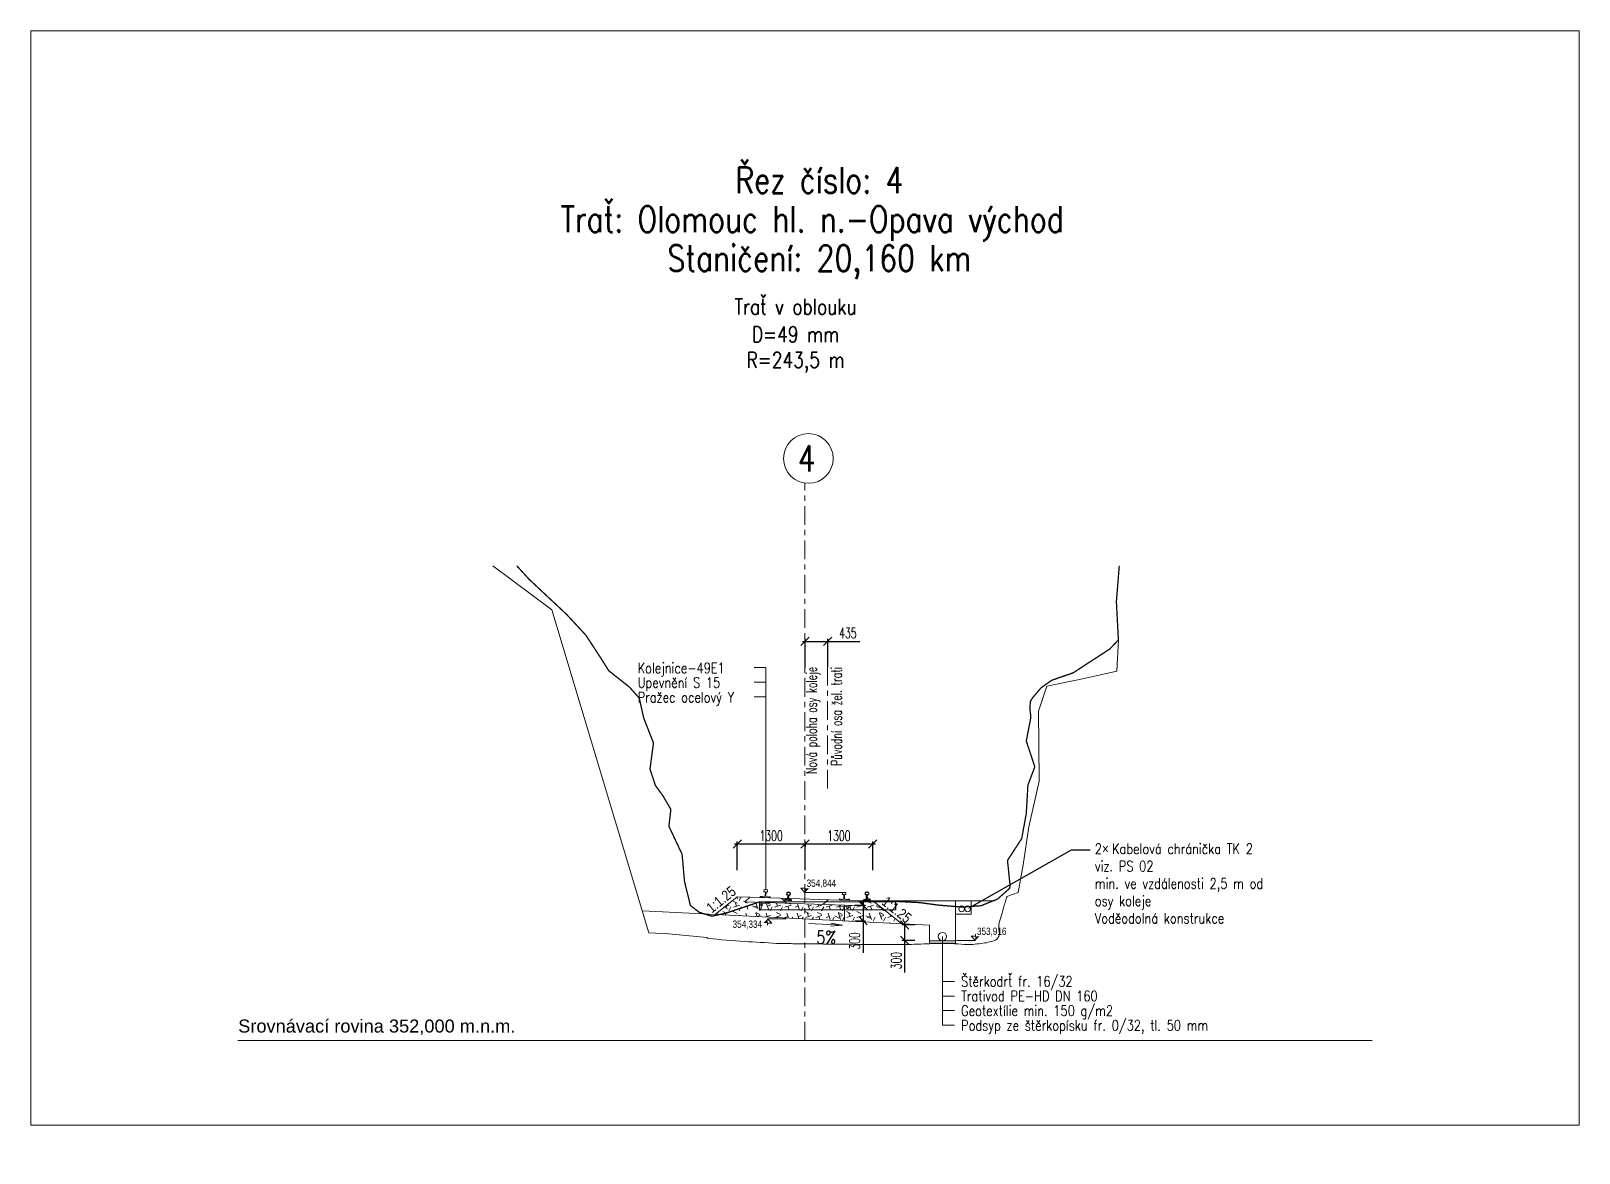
# Model space of a CAD drawing. Header units: millimetres. Extents: x -533422 to -532014, y -1115269 to -1112931.
# Drawn here: x -533299.66 to -533269.96, y -1112952.74 to -1112931.2 of the extents above; entities that cross this region are included whole.
import ezdxf
from ezdxf import colors
from ezdxf.entities.mleader import LeaderData, LeaderLine
from ezdxf.enums import TextEntityAlignment as Align
from ezdxf.math import Vec2, Vec3

# ---------------------------------------------------------------- set-up
doc = ezdxf.new("R2010")
doc.units = ezdxf.units.MM
doc.header["$PDMODE"] = 3
doc.header["$PDSIZE"] = 0.5
doc.linetypes.add('ACAD_ISO10W100', pattern=[18, 12, -3, 0, -3])
for name, color, linetype in [('002 Linie  svahu', 8, 'Continuous'), ('_původní pražec-řezy', 7, 'Continuous'), ('_vodítka-řezy', 4, 'Continuous')]:
    doc.layers.add(name, color=color, linetype=linetype)
for name, color, linetype, lineweight in [('_popisy-řezy', 1, 'Continuous', 18), ('_příčné řezy-řezy', 1, 'Continuous', 20), ('_svršek-řezy', 1, 'Continuous', 18), ('_šrafy-řezy', 1, 'Continuous', 15), ('původní terén', 7, 'Continuous', 15), ('stránka A4', 3, 'Continuous', 0)]:
    doc.layers.add(name, color=color, linetype=linetype, lineweight=lineweight)
doc.styles.add('ARI 1_50(01)', font='arial.ttf', dxfattribs={"height": 0.2})
doc.styles.add('promile', font='romans71n.shx', dxfattribs={"width": 0.8})
doc.styles.get("Standard").update_dxf_attribs({"font": 'arial.ttf'})
doc.styles.add('Standard 1_100', font='romans.shx', dxfattribs={"width": 0.65, "height": 0.2})
doc.styles.add('‰', font='romans71n.shx', dxfattribs={"width": 0.8})
doc.dimstyles.new('1_100', dxfattribs={"dimtxt": 0.2, "dimasz": 0.16, "dimexe": 0.05, "dimexo": 0.2, "dimgap": 0.06, "dimtad": 1, "dimdec": 0, "dimlfac": 1000, "dimrnd": 5, "dimzin": 0, "dimtxsty": 'Standard 1_100', "dimblk": 'OBLIQUE', "dimcen": 2.5, "dimdle": 0.05, "dimclrd": 256, "dimclre": 256, "dimclrt": 1, "dimadec": 0, "dimazin": 0, "dimtfac": 1, "dimtdec": 0, "dimtmove": 0, "dimatfit": 3, "dimfxl": 0.5, "dimfxlon": 1, "dimtfillclr": 256, "dimarcsym": 0})

# ---------------------------------------------------------------- blocks, each defined once
blk = doc.blocks.new('RC_VYZNA')
for p, q in [((-2, 2), (0, 2)), ((0, 0), (-2, 2)), ((0, 2), (0, 3))]:
    blk.add_line(p, q)
blk.add_solid([(0, 0), (0, 0), (0, 2), (2, 2)])
blk = doc.blocks.new('Původní svršek')
at = {"layer": '_vodítka-řezy', "color": 12, "linetype": 'ACAD_ISO10W100', "lineweight": 0, "ltscale": 0.03, "extrusion": (0, 1, 6.12303e-17)}
blk.add_line((-675139.828, -974938.843), (-675139.828, -974936.508), dxfattribs=at)
at = {"layer": '_vodítka-řezy', "style": 'Standard 1_100', "width": 0.65}
blk.add_text('Původní osa žel. trati', height=0.2, rotation=90, dxfattribs=at).set_placement((-675139.558, -974936.508), align=Align.RIGHT)
blk = doc.blocks.new('A$C249728DF')
at = {"color": 7}
for p, q in [((0.715, 0.105), (0.717, 0.08)), ((0.74, 0.075), (0.719, 0.079)), ((0.752, 0.026), (0.749, 0.056)), ((0.766, 0.028), (0.762, 0.058)), ((0.766, 0.078), (0.785, 0.087)), ((0.782, 0.114), (0.786, 0.09)), ((-0.807, -0.149), (-0.807, -0.143)), ((-0.805, -0.14), (-0.792, -0.138)), ((-0.744, -0.149), (-0.805, -0.151)), ((-0.759, -0.127), (-0.784, -0.136)), ((-0.782, -0.015), (-0.783, -0.039)), ((-0.761, -0.048), (-0.781, -0.041)), ((-0.753, -0.097), (-0.754, -0.067)), ((-0.744, -0.149), (-0.683, -0.147)), ((-0.739, -0.097), (-0.74, -0.067)), ((-0.735, -0.047), (-0.714, -0.039)), ((-0.731, -0.126), (-0.705, -0.133)), ((-0.715, -0.013), (-0.713, -0.037)), ((-0.685, -0.136), (-0.698, -0.135)), ((-0.682, -0.145), (-0.682, -0.139)), ((0.704, -0.031), (0.703, -0.025)), ((0.705, -0.022), (0.718, -0.018)), ((0.766, -0.025), (0.706, -0.033)), ((0.749, -0.004), (0.725, -0.016)), ((0.766, -0.025), (0.827, -0.017)), ((0.777, 0), (0.804, -0.005)), ((0.824, -0.006), (0.811, -0.006)), ((0.828, -0.015), (0.827, -0.009))]:
    blk.add_line(p, q, dxfattribs=at)
blk.add_lwpolyline([(-1.269, -0.381), (-1.283, -0.219), (1.309, -0.006), (1.322, -0.168), (-1.269, -0.381)], dxfattribs=at)
for centre, radius, start, end in [((-0.74, -0.3), 0.3, 90.0237, 91.8383), ((-0.74, -0.08), 0.08, 80.204, 90.0475), ((0.728, 0.106), 0.013, 109.1975, 184.2723), ((0.719, 0.081), 0.002, 184.2723, 259.1282), ((0.75, 0.043), 0.08, 99.3539, 109.1975), ((0.786, -0.174), 0.3, 97.5631, 99.3778), ((0.739, 0.068), 0.007, 17.9715, 79.1282), ((0.669, 0.045), 0.08, 7.5631, 17.9715), ((0.786, -0.174), 0.3, 95.7485, 97.5631), ((0.746, 0.002), 0.007, 295.9902, 356.0557), ((0.634, 0.01), 0.12, 356.0557, 7.5631), ((0.764, 0.045), 0.08, 85.9288, 95.7724), ((0.769, 0.072), 0.007, 115.9981, 177.1547), ((0.842, 0.068), 0.08, 177.1547, 187.5631), ((0.885, 0.044), 0.12, 187.5631, 199.0706), ((0.769, 0.111), 0.013, 10.854, 85.9288), ((0.779, 0.007), 0.007, 199.0706, 259.136), ((0.784, 0.089), 0.002, 295.9981, 10.854), ((-0.804, -0.143), 0.003, 99.583, 181.8383), ((-0.805, -0.149), 0.0015, 181.8383, 271.8383), ((-0.798, -0.098), 0.04, 279.583, 290.2654), ((-0.781, -0.039), 0.002, 178.5474, 253.4034), ((-0.769, -0.015), 0.013, 103.4727, 178.5474), ((-0.754, -0.08), 0.08, 93.6291, 103.4727), ((-0.763, -0.054), 0.007, 12.2467, 73.4034), ((-0.74, -0.3), 0.3, 91.8383, 93.653), ((-0.762, -0.12), 0.007, 290.2654, 350.3308), ((-0.834, -0.07), 0.08, 1.8383, 12.2467), ((-0.873, -0.101), 0.12, 350.3308, 1.8383), ((-0.66, -0.064), 0.08, 171.4299, 181.8383), ((-0.732, -0.053), 0.007, 110.2733, 171.4299), ((-0.619, -0.093), 0.12, 181.8383, 193.3458), ((-0.729, -0.119), 0.007, 193.3458, 253.4112), ((-0.728, -0.014), 0.013, 5.1292, 80.204), ((-0.715, -0.037), 0.002, 290.2733, 5.1292), ((-0.694, -0.095), 0.04, 253.4112, 264.0936), ((-0.685, -0.139), 0.003, 1.8383, 84.0936), ((-0.683, -0.145), 0.0015, 271.8383, 1.8383), ((0.706, -0.025), 0.003, 105.3078, 187.5631), ((0.706, -0.031), 0.0015, 187.5631, 277.5631), ((0.708, 0.02), 0.04, 285.3078, 295.9902), ((0.811, 0.034), 0.04, 259.136, 269.8184), ((0.824, -0.009), 0.003, 7.5631, 89.8184), ((0.827, -0.015), 0.0015, 277.5631, 7.5631)]:
    blk.add_arc(centre, radius, start, end, dxfattribs=at)
blk = doc.blocks.new('_Oblique')
at = {"color": 0, "linetype": 'ByBlock', "lineweight": -2}
blk.add_line((0.5, 0.5), (-0.5, -0.5), dxfattribs=at)
blk = doc.blocks.new('*D99')
at = {"layer": '_příčné řezy-řezy', "linetype": 'Continuous', "lineweight": -2}
for p, q in [((-533284.759, -1112946.806), (-533286.159, -1112946.806)), ((-533286.109, -1112947.306), (-533286.109, -1112946.756)), ((-533284.809, -1112946.806), (-533284.809, -1112946.856))]:
    blk.add_line(p, q, dxfattribs=at)
at = {"layer": 'Defpoints', "color": 0}
for p in [(-533286.109, -1112946.806), (-533284.809, -1112946.771), (-533286.109, -1112947.925)]:
    blk.add_point(p, dxfattribs=at)
at = {"layer": '_příčné řezy-řezy', "lineweight": -2, "xscale": 0.16, "yscale": 0.16, "zscale": 0.16, "rotation": 180}
blk.add_blockref('_Oblique', (-533286.109, -1112946.806), dxfattribs=at)
at = {"layer": '_příčné řezy-řezy', "lineweight": -2, "xscale": 0.16, "yscale": 0.16, "zscale": 0.16}
blk.add_blockref('_Oblique', (-533284.809, -1112946.806), dxfattribs=at)
at = {"layer": '_příčné řezy-řezy', "color": 1, "lineweight": 9, "insert": (-533285.459, -1112946.646), "char_height": 0.2, "attachment_point": 5, "style": 'Standard 1_100'}
blk.add_mtext('1300', dxfattribs=at)
blk = doc.blocks.new('*D100')
at = {"layer": '_příčné řezy-řezy', "linetype": 'Continuous', "lineweight": -2}
for p, q in [((-533283.459, -1112946.806), (-533284.859, -1112946.806)), ((-533284.809, -1112947.306), (-533284.809, -1112946.756)), ((-533283.509, -1112947.306), (-533283.509, -1112946.756))]:
    blk.add_line(p, q, dxfattribs=at)
at = {"layer": 'Defpoints', "color": 0}
for p in [(-533284.809, -1112946.806), (-533284.809, -1112947.925), (-533283.509, -1112947.925)]:
    blk.add_point(p, dxfattribs=at)
at = {"layer": '_příčné řezy-řezy', "lineweight": -2, "xscale": 0.16, "yscale": 0.16, "zscale": 0.16, "rotation": 180}
blk.add_blockref('_Oblique', (-533284.809, -1112946.806), dxfattribs=at)
at = {"layer": '_příčné řezy-řezy', "lineweight": -2, "xscale": 0.16, "yscale": 0.16, "zscale": 0.16}
blk.add_blockref('_Oblique', (-533283.509, -1112946.806), dxfattribs=at)
at = {"layer": '_příčné řezy-řezy', "color": 1, "lineweight": 9, "insert": (-533284.159, -1112946.646), "char_height": 0.2, "attachment_point": 5, "style": 'Standard 1_100'}
blk.add_mtext('1300', dxfattribs=at)
blk = doc.blocks.new('*D116')
at = {"layer": '_příčné řezy-řezy', "linetype": 'Continuous', "lineweight": -2}
for p, q in [((-533284.859, -1112942.915), (-533284.374, -1112942.915)), ((-533284.809, -1112943.415), (-533284.809, -1112942.865)), ((-533284.374, -1112943.415), (-533284.374, -1112942.865)), ((-533284.374, -1112942.915), (-533283.76, -1112942.915))]:
    blk.add_line(p, q, dxfattribs=at)
at = {"layer": 'Defpoints', "color": 0}
for p in [(-533284.374, -1112942.915), (-533284.809, -1112943.702), (-533284.374, -1112943.706)]:
    blk.add_point(p, dxfattribs=at)
at = {"layer": '_příčné řezy-řezy', "lineweight": -2, "xscale": 0.16, "yscale": 0.16, "zscale": 0.16, "rotation": 180}
blk.add_blockref('_Oblique', (-533284.809, -1112942.915), dxfattribs=at)
at = {"layer": '_příčné řezy-řezy', "lineweight": -2, "xscale": 0.16, "yscale": 0.16, "zscale": 0.16}
blk.add_blockref('_Oblique', (-533284.374, -1112942.915), dxfattribs=at)
at = {"layer": '_příčné řezy-řezy', "color": 1, "lineweight": 9, "insert": (-533283.987, -1112942.755), "char_height": 0.2, "attachment_point": 5, "style": 'Standard 1_100'}
blk.add_mtext('435', dxfattribs=at)
blk = doc.blocks.new('*D138')
at = {"layer": '_příčné řezy-řezy', "linetype": 'Continuous', "lineweight": -2}
for p, q in [((-533283.853, -1112947.979), (-533283.646, -1112947.979)), ((-533283.696, -1112947.929), (-533283.696, -1112948.279)), ((-533283.853, -1112948.279), (-533283.646, -1112948.279)), ((-533283.696, -1112948.279), (-533283.696, -1112948.893))]:
    blk.add_line(p, q, dxfattribs=at)
at = {"layer": 'Defpoints', "color": 0}
for p in [(-533284.053, -1112947.979), (-533284.053, -1112948.279), (-533283.696, -1112948.279)]:
    blk.add_point(p, dxfattribs=at)
at = {"layer": '_příčné řezy-řezy', "lineweight": -2, "xscale": 0.16, "yscale": 0.16, "zscale": 0.16}
for p, rotation in [((-533283.696, -1112947.979), 90), ((-533283.696, -1112948.279), 270)]:
    blk.add_blockref('_Oblique', p, dxfattribs=dict(at, rotation=rotation))
at = {"layer": '_příčné řezy-řezy', "color": 1, "lineweight": 9, "insert": (-533283.856, -1112948.666), "char_height": 0.2, "attachment_point": 5, "rotation": 90, "style": 'Standard 1_100'}
blk.add_mtext('300', dxfattribs=at)
blk = doc.blocks.new('*D139')
at = {"layer": '_příčné řezy-řezy', "linetype": 'Continuous', "lineweight": -2}
for p, q in [((-533282.704, -1112948.356), (-533282.949, -1112948.356)), ((-533282.899, -1112948.306), (-533282.899, -1112948.656)), ((-533282.704, -1112948.656), (-533282.949, -1112948.656)), ((-533282.899, -1112948.656), (-533282.899, -1112949.27))]:
    blk.add_line(p, q, dxfattribs=at)
at = {"layer": 'Defpoints', "color": 0}
for p in [(-533282.504, -1112948.356), (-533282.899, -1112948.656), (-533282.504, -1112948.656)]:
    blk.add_point(p, dxfattribs=at)
at = {"layer": '_příčné řezy-řezy', "lineweight": -2, "xscale": 0.16, "yscale": 0.16, "zscale": 0.16}
for p, rotation in [((-533282.899, -1112948.356), 90), ((-533282.899, -1112948.656), 270)]:
    blk.add_blockref('_Oblique', p, dxfattribs=dict(at, rotation=rotation))
at = {"layer": '_příčné řezy-řezy', "color": 1, "lineweight": 9, "insert": (-533283.059, -1112949.043), "char_height": 0.2, "attachment_point": 5, "rotation": 90, "style": 'Standard 1_100'}
blk.add_mtext('300', dxfattribs=at)

msp = doc.modelspace()

# ---------------------------------------------------------------- hatches: boundary and pattern name
at = {"layer": '_šrafy-řezy', "linetype": 'Continuous'}
h = msp.add_hatch(dxfattribs=at)
h.set_pattern_fill('UNIHER', color=1, scale=0.05, style=0)
h.set_pattern_definition([(18.435, (141812.83852, -138008.09968), (0.197642177225, 0.197642530296), [0.0625, -0.5, 0.125, -0.5625]), (18.435, (141812.97687, -138008.11944), (0.197642177225, 0.197642530296), [0.125, -0.5, 0.0625, -0.5625]), (108.435, (141812.8583, -138008.15897), (0.197642177225, 0.197642530296), [0.125, -0.5, 0.125, -0.5]), (108.435, (141812.8583, -138007.96133), (0.197642177225, 0.197642530296), [0.125, -0.5, 0.125, -0.5]), (108.435, (141813.03617, -138008.09968), (0.197642177225, 0.197642530296), [0.0625, -0.5625]), (108.435, (141812.66065, -138007.96133), (0.197642177225, 0.197642530296), [0.0625, -0.5625]), (333.435, (141812.89782, -138008.07991), (0.197642294287, 0.19764242375), [0.0883885, -0.79549515, 0.0883885, -0.79549515]), (333.435, (141812.50253, -138007.88227), (0.197642294287, 0.19764242375), [0.08838835, -1.6793786]), (333.435, (141813.09546, -138008.07991), (0.197642294287, 0.19764242375), [0.0883885, -0.35385534, 0.0883885, -1.23743685]), (333.435, (141812.70017, -138007.88227), (0.197642294287, 0.19764242375), [0.08838835, -1.6793786]), (333.435, (141813.2931, -138008.07991), (0.197642294287, 0.19764242375), [0.0883885, -0.79549515, 0.0883885, -0.79549515]), (333.435, (141813.68839, -138008.27756), (0.197642294287, 0.19764242375), [0.08838835, -1.6793786]), (63.435, (141812.81876, -138008.04038), (-0.197643635928, -0.197641752932), [0.08839, -0.35355, 0.08839, -0.7955, 0.08839, -0.35355])])
h.paths.add_polyline_path([(-533284.053, -1112948.0001), (-533284.128, -1112947.9976), (-533284.1273, -1112947.9764), (-533285.5043, -1112947.9324), (-533285.505, -1112947.9536), (-533285.629, -1112947.9496), (-533285.6303, -1112947.9887), (-533285.6515, -1112947.988), (-533285.6496, -1112947.9277), (-533285.9652, -1112947.9176), (-533285.8672, -1112947.8257), (-533286.1094, -1112947.818), (-533286.5309, -1112948.1552), (-533284.053, -1112948.2788)])
h.paths.add_polyline_path([(-533283.5094, -1112947.8932), (-533283.7583, -1112947.8932), (-533283.6664, -1112947.9912), (-533283.9821, -1112947.9811), (-533283.984, -1112948.0414), (-533284.0052, -1112948.0407), (-533284.004, -1112948.0016), (-533284.053, -1112948.0001), (-533284.053, -1112948.2788), (-533282.9591, -1112948.3334)])

# ---------------------------------------------------------------- linework, layer by layer
at = {"layer": '002 Linie  svahu', "color": 1, "linetype": 'Continuous', "lineweight": 18, "ltscale": 0.25, "flags": 128}
for points in [[(-533286.6942, -1112948.6003), (-533287.4197, -1112948.5262), (-533287.8028, -1112948.5093), (-533289.6636, -1112942.3069), (-533290.7964, -1112941.4642)], [(-533280.9348, -1112947.8099), (-533280.721, -1112947.7362), (-533280.6261, -1112947.2012), (-533280.5138, -1112946.4765), (-533280.3152, -1112945.5964), (-533280.3236, -1112944.9039), (-533280.3323, -1112944.253), (-533280.1673, -1112943.7757), (-533279.4552, -1112943.6281), (-533278.8299, -1112943.4893), (-533278.7971, -1112942.8869)]]:
    msp.add_lwpolyline(points, dxfattribs=at)
at = {"layer": '002 Linie  svahu', "color": 1, "linetype": 'Continuous', "lineweight": 18, "ltscale": 0.25}
msp.add_lwpolyline([(-533286.6942, -1112948.6003), (-533286.6942, -1112948.6003, 0.2181013), (-533286.6658, -1112948.6169, 0.009802), (-533285.9687, -1112948.6743, 0.0005025), (-533285.3577, -1112948.7119, 0.0104269), (-533285.3282, -1112948.7131, 0.0012258), (-533285.0407, -1112948.7178, 0.0008571), (-533284.6295, -1112948.7228, 0.0002553), (-533283.9317, -1112948.7297, 0.0005383), (-533283.6008, -1112948.7325, 0.0018186), (-533283.4312, -1112948.7331, 0.0006415), (-533282.9506, -1112948.7325, 0.0096059), (-533282.5856, -1112948.7245, -0.0077856), (-533282.1354, -1112948.7131, -0.024839), (-533281.876, -1112948.7234, 0.0262871), (-533281.6308, -1112948.7325, 0.0198147), (-533281.5925, -1112948.7304, 0.0045568), (-533281.427, -1112948.7131, 0.0521522), (-533281.1729, -1112948.657, 0.1671655), (-533281.1067, -1112948.6064, 0.2013178), (-533281.0842, -1112948.489, -0.1216606), (-533281.0776, -1112948.2961, -0.0014061), (-533281.0298, -1112948.1291, -0.0011637), (-533280.9709, -1112947.9276, -0.0045875), (-533280.9422, -1112947.8335, -0.0024428), (-533280.9348, -1112947.8099)], format="xyb", dxfattribs=at)
at = {"layer": '_popisy-řezy', "linetype": 'Continuous'}
for p, q in [((-533285.7845, -1112943.4152), (-533285.5595, -1112943.4152)), ((-533285.5595, -1112947.6836), (-533285.5595, -1112943.4152)), ((-533285.7845, -1112943.6964), (-533285.5595, -1112943.6964)), ((-533285.7845, -1112943.9777), (-533285.5595, -1112943.9777)), ((-533282.1725, -1112948.5803), (-533282.1725, -1112950.2844)), ((-533282.1684, -1112949.4406), (-533281.9434, -1112949.4406)), ((-533282.1684, -1112949.7219), (-533281.9434, -1112949.7219)), ((-533282.1684, -1112950.0031), (-533281.9434, -1112950.0031)), ((-533282.1684, -1112950.2844), (-533281.9434, -1112950.2844))]:
    msp.add_line(p, q, dxfattribs=at)
at = {"layer": '_popisy-řezy', "color": 3, "linetype": 'Continuous'}
msp.add_line((-533286.5668, -1112948.1839), (-533286.567, -1112948.1841), dxfattribs=at)
at = {"layer": '_popisy-řezy', "linetype": 'Continuous', "lineweight": 13}
for p, q in [((-533284.7399, -1112948.328), (-533284.0923, -1112948.3625)), ((-533284.0923, -1112948.3625), (-533284.319, -1112948.3802)), ((-533284.0923, -1112948.3625), (-533284.3159, -1112948.3207))]:
    msp.add_line(p, q, dxfattribs=at)
at = {"layer": '_popisy-řezy', "color": 1, "lineweight": 13}
msp.add_circle((-533284.7446, -1112939.4046), 0.4767, dxfattribs=at)
at = {"layer": '_svršek-řezy', "linetype": 'Continuous', "lineweight": 18}
for p, q in [((-533285.5962, -1112947.7207), (-533285.5929, -1112947.6808)), ((-533285.5962, -1112947.7207), (-533285.5929, -1112947.6808)), ((-533285.5698, -1112947.7228), (-533285.5962, -1112947.7207)), ((-533285.5698, -1112947.7228), (-533285.5962, -1112947.7207)), ((-533285.5929, -1112947.6808), (-533285.5262, -1112947.6863)), ((-533285.5929, -1112947.6808), (-533285.5262, -1112947.6863)), ((-533285.5765, -1112947.8046), (-533285.5698, -1112947.7228)), ((-533285.5558, -1112947.724), (-533285.5626, -1112947.8057)), ((-533285.5558, -1112947.724), (-533285.5626, -1112947.8057)), ((-533285.5294, -1112947.7262), (-533285.5558, -1112947.724)), ((-533285.5294, -1112947.7262), (-533285.5558, -1112947.724)), ((-533285.5262, -1112947.6863), (-533285.5294, -1112947.7262)), ((-533285.5262, -1112947.6863), (-533285.5294, -1112947.7262)), ((-533284.0919, -1112947.7328), (-533284.0921, -1112947.7728)), ((-533284.0919, -1112947.7328), (-533284.0921, -1112947.7728)), ((-533284.0921, -1112947.7728), (-533284.0656, -1112947.7729)), ((-533284.0921, -1112947.7728), (-533284.0656, -1112947.7729)), ((-533284.0249, -1112947.7332), (-533284.0919, -1112947.7328)), ((-533284.0656, -1112947.7729), (-533284.0662, -1112947.8549)), ((-533284.0656, -1112947.7729), (-533284.0662, -1112947.8549)), ((-533284.0522, -1112947.855), (-533284.0516, -1112947.773)), ((-533284.0522, -1112947.855), (-533284.0516, -1112947.773)), ((-533284.0516, -1112947.773), (-533284.0251, -1112947.7732)), ((-533284.0516, -1112947.773), (-533284.0251, -1112947.7732)), ((-533284.0251, -1112947.7732), (-533284.0249, -1112947.7332)), ((-533284.0251, -1112947.7732), (-533284.0249, -1112947.7332)), ((-533285.8672, -1112947.8257), (-533285.9652, -1112947.9176)), ((-533285.9652, -1112947.9176), (-533283.6664, -1112947.9912)), ((-533283.7583, -1112947.8932), (-533285.8672, -1112947.8257)), ((-533285.6678, -1112947.8321), (-533285.6671, -1112947.8109)), ((-533285.6459, -1112947.8116), (-533285.6671, -1112947.8109)), ((-533285.6515, -1112947.988), (-533285.6496, -1112947.9277)), ((-533285.6303, -1112947.9887), (-533285.6515, -1112947.988)), ((-533285.6459, -1112947.8116), (-533285.6465, -1112947.8328)), ((-533285.634, -1112947.8269), (-533285.6323, -1112947.8137)), ((-533285.634, -1112947.8269), (-533285.6323, -1112947.8137)), ((-533285.5095, -1112947.8372), (-533285.634, -1112947.8269)), ((-533285.5095, -1112947.8372), (-533285.634, -1112947.8269)), ((-533285.6323, -1112947.8137), (-533285.5765, -1112947.8046)), ((-533285.6323, -1112947.8137), (-533285.5765, -1112947.8046)), ((-533285.629, -1112947.9496), (-533285.6303, -1112947.9887)), ((-533285.505, -1112947.9536), (-533285.629, -1112947.9496)), ((-533285.5626, -1112947.8057), (-533285.5076, -1112947.8243)), ((-533285.5626, -1112947.8057), (-533285.5076, -1112947.8243)), ((-533285.5076, -1112947.8243), (-533285.5095, -1112947.8372)), ((-533285.5076, -1112947.8243), (-533285.5095, -1112947.8372)), ((-533285.5043, -1112947.9324), (-533285.505, -1112947.9536)), ((-533285.5006, -1112947.8162), (-533285.5013, -1112947.8374)), ((-533285.5006, -1112947.8162), (-533285.4794, -1112947.8169)), ((-533285.48, -1112947.8381), (-533285.4794, -1112947.8169)), ((-533285.2576, -1112947.8452), (-533285.1656, -1112947.9432)), ((-533284.368, -1112947.8737), (-533284.466, -1112947.9656)), ((-533284.1455, -1112947.8808), (-533284.1449, -1112947.8596)), ((-533284.1236, -1112947.8603), (-533284.1449, -1112947.8596)), ((-533284.1273, -1112947.9764), (-533284.128, -1112947.9976)), ((-533284.128, -1112947.9976), (-533284.004, -1112948.0016)), ((-533284.1236, -1112947.8603), (-533284.1243, -1112947.8815)), ((-533284.0662, -1112947.8549), (-533284.1222, -1112947.8685)), ((-533284.0662, -1112947.8549), (-533284.1222, -1112947.8685)), ((-533284.1222, -1112947.8685), (-533284.1219, -1112947.8816)), ((-533284.1222, -1112947.8685), (-533284.1219, -1112947.8816)), ((-533284.1219, -1112947.8816), (-533283.9969, -1112947.8824)), ((-533284.1219, -1112947.8816), (-533283.9969, -1112947.8824)), ((-533283.9971, -1112947.8692), (-533284.0522, -1112947.855)), ((-533283.9971, -1112947.8692), (-533284.0522, -1112947.855)), ((-533284.004, -1112948.0016), (-533284.0052, -1112948.0407)), ((-533284.0052, -1112948.0407), (-533283.984, -1112948.0414)), ((-533283.9969, -1112947.8824), (-533283.9971, -1112947.8692)), ((-533283.9969, -1112947.8824), (-533283.9971, -1112947.8692)), ((-533283.984, -1112948.0414), (-533283.9821, -1112947.9811)), ((-533283.9784, -1112947.8649), (-533283.979, -1112947.8861)), ((-533283.9784, -1112947.8649), (-533283.9571, -1112947.8656)), ((-533283.9578, -1112947.8868), (-533283.9571, -1112947.8656)), ((-533283.7583, -1112947.8932), (-533283.6664, -1112947.9912))]:
    msp.add_line(p, q, dxfattribs=at)
at = {"layer": '_svršek-řezy'}
for p, q in [((-533284.0919, -1112947.7328), (-533284.8094, -1112947.7328)), ((-533285.5283, -1112948.2411), (-533285.1688, -1112948.2411)), ((-533281.9005, -1112948.6556), (-533281.541, -1112948.6556))]:
    msp.add_line(p, q, dxfattribs=at)
at = {"layer": '_svršek-řezy', "linetype": 'Continuous'}
for p, q in [((-533287.93, -1112948.0854), (-533282.4187, -1112948.3603)), ((-533286.1094, -1112947.818), (-533286.5309, -1112948.1552)), ((-533285.8672, -1112947.8257), (-533286.1094, -1112947.818)), ((-533284.053, -1112947.9788), (-533284.053, -1112948.2788)), ((-533283.7583, -1112947.8932), (-533283.5094, -1112947.8932)), ((-533283.5094, -1112947.8932), (-533282.9591, -1112948.3334)), ((-533283.5094, -1112947.8932), (-533281.1762, -1112947.8932)), ((-533281.6187, -1112948.1526), (-533281.6187, -1112947.8932)), ((-533281.9187, -1112948.1526), (-533281.6187, -1112948.1526)), ((-533282.4187, -1112948.6603), (-533281.9189, -1112948.6603)), ((-533282.4189, -1112948.7103), (-533281.9189, -1112948.7103))]:
    msp.add_line(p, q, dxfattribs=at)
at = {"layer": '_svršek-řezy', "lineweight": 13}
for p, q in [((-533281.9189, -1112948.7103), (-533281.9189, -1112947.8932)), ((-533282.4189, -1112948.7103), (-533282.4187, -1112948.3603))]:
    msp.add_line(p, q, dxfattribs=at)
at = {"layer": '_svršek-řezy', "color": 3, "linetype": 'Continuous'}
msp.add_circle((-533281.8039, -1112948.0482), 0.055, dxfattribs=at)
at = {"layer": '_svršek-řezy', "color": 6, "linetype": 'Continuous'}
msp.add_circle((-533281.6889, -1112948.0482), 0.055, dxfattribs=at)
at = {"layer": '_svršek-řezy', "lineweight": 13}
msp.add_circle((-533282.1725, -1112948.5803), 0.08, dxfattribs=at)
at = {"layer": '_vodítka-řezy', "color": 1, "linetype": 'ACAD_ISO10W100', "lineweight": 15, "ltscale": 0.03, "extrusion": (0, 1, 6.12303e-17)}
msp.add_line((-533284.8094, -1112950.5768), (-533284.8094, -1112939.8769), dxfattribs=at)
at = {"layer": '_vodítka-řezy', "color": 1, "lineweight": 15}
msp.add_lwpolyline([(-533295.6888, -1112950.5768), (-533273.9299, -1112950.5768)], dxfattribs=at)
at = {"layer": 'původní terén', "color": 250, "lineweight": 15, "const_width": 0.025}
for points in [[(-533285.6744, -1112947.9129), (-533285.9679, -1112948.0122), (-533286.3334, -1112948.1339), (-533286.5958, -1112948.1901), (-533286.8395, -1112948.1152), (-533287.0082, -1112947.9841), (-533287.1206, -1112947.5252), (-533287.1675, -1112947.0008), (-533287.4201, -1112946.4655), (-533287.383, -1112946.1393), (-533287.535, -1112945.879), (-533287.6802, -1112945.6795), (-533287.7831, -1112945.3652), (-533287.7165, -1112944.8634), (-533287.9041, -1112944.3858), (-533287.9888, -1112944.0049), (-533288.1763, -1112943.7933), (-533288.5732, -1112943.4798), (-533288.7325, -1112943.2269), (-533289.0136, -1112942.7962), (-533289.3899, -1112942.3905), (-533290.0985, -1112941.7277), (-533290.3392, -1112941.4642)], [(-533283.0744, -1112947.9053), (-533282.6165, -1112947.9289), (-533282.2215, -1112947.9803), (-533281.8008, -1112948.0147), (-533281.4315, -1112947.9889), (-533281.1138, -1112947.8602), (-533280.8858, -1112947.6574), (-533280.8858, -1112947.6574)]]:
    msp.add_lwpolyline(points, dxfattribs=at)
at = {"layer": 'původní terén', "color": 250, "lineweight": 15}
msp.add_lwpolyline([(-533280.8858, -1112947.6574, 0.025, 0.025, 0), (-533280.8738, -1112947.6095, 0.025, 0.025, 0), (-533280.9245, -1112947.119, 0.025, 0.025, 0), (-533280.6512, -1112946.6996, 0.025, 0.025, 0), (-533280.5638, -1112946.2158, 0.025, 0.025, 0), (-533280.5327, -1112945.6729, 0.025, 0.025, 0), (-533280.4008, -1112945.3239, 0.025, 0.025, 0), (-533280.5633, -1112944.8264, 0.025, 0.025, 0), (-533280.476, -1112944.3706, 0.025, 0.025, 0), (-533280.4954, -1112944.2058, 0.025, 0.025, 0), (-533280.4857, -1112944.07, 0.025, 0.025, 0), (-533280.4468, -1112944.0021, 0.025, 0.025, 0), (-533280.2819, -1112943.8082, 0.025, 0.025, 0), (-533280.0781, -1112943.6627, 0.025, 0.025, 0), (-533279.6608, -1112943.5172, 0.025, 0.025, 0), (-533279.3502, -1112943.3136, 0.025, 0.025, 0), (-533278.9621, -1112943.0615, 0.025, 0.025, 0), (-533278.7971, -1112942.8869, 0.025, 0.025, 0), (-533278.8355, -1112942.1543, 0.025, 0.025, 0), (-533278.7804, -1112941.4642, 0.025, 0.025, 0)], format="xyseb", dxfattribs=at)
at = {"layer": 'stránka A4'}
for p, q in [((-533269.9594, -1112931.1982), (-533299.6594, -1112931.1982)), ((-533299.6594, -1112931.1982), (-533299.6594, -1112952.1982)), ((-533269.9594, -1112952.1982), (-533269.9594, -1112931.1982)), ((-533299.6594, -1112952.1982), (-533269.9594, -1112952.1982))]:
    msp.add_line(p, q, dxfattribs=at)

# ---------------------------------------------------------------- block references
at = {"layer": '_popisy-řezy', "color": 1, "linetype": 'Continuous', "lineweight": 18, "xscale": 0.04, "yscale": 0.04, "zscale": 0.04}
msp.add_blockref('RC_VYZNA', (-533284.8094, -1112947.7328), dxfattribs=at)
at = {"layer": '_původní pražec-řezy', "rotation": 355.4657335379777}
msp.add_blockref('A$C249728DF', (-533284.3785, -1112947.7958), dxfattribs=at)
at = {"layer": '_svršek-řezy', "xscale": 0.04, "yscale": 0.04, "zscale": 0.04, "rotation": 180}
msp.add_blockref('RC_VYZNA', (-533285.5283, -1112948.2411), dxfattribs=at)
at = {"layer": '_svršek-řezy', "xscale": 0.04, "yscale": 0.04, "zscale": 0.04}
msp.add_blockref('RC_VYZNA', (-533281.541, -1112948.6556), dxfattribs=at)
at = {"layer": '_vodítka-řezy', "color": 1, "lineweight": 15}
msp.add_blockref('Původní svršek', (141855.4533, -138006.8974), dxfattribs=at)

# ---------------------------------------------------------------- texts
at = {"layer": '_popisy-řezy', "linetype": 'Continuous', "lineweight": 13, "style": 'promile', "width": 0.8}
for s, height, p in [('Řez číslo: 4', 0.5, (-533284.5344, -1112934.3104)), ('Trať: Olomouc hl. n.-Opava východ ', 0.5, (-533284.5344, -1112935.0604)), ('Staničení: 20,160 km', 0.5, (-533284.5344, -1112935.8104)), ('Trať v oblouku', 0.3, (-533284.9894, -1112936.6414)), ('D=49 mm', 0.3, (-533284.9894, -1112937.1722)), ('R=243,5 m', 0.3, (-533284.9894, -1112937.6624))]:
    msp.add_text(s, height=height, dxfattribs=at).set_placement(p, align=Align.CENTER)
at = {"layer": '_popisy-řezy', "color": 1, "lineweight": 13, "style": 'promile', "width": 0.8}
msp.add_text('4', height=0.5, dxfattribs=at).set_placement((-533284.7778, -1112939.6561), align=Align.CENTER)
at = {"layer": '_popisy-řezy', "linetype": 'Continuous', "style": '‰', "width": 0.8}
for s, p in [(' Kolejnice-49E1', (-533288.1305, -1112943.4253)), (' Upevnění S 15', (-533288.1305, -1112943.7065)), (' Pražec ocelový Y', (-533288.1305, -1112943.9878)), ('Štěrkodrť fr. 16/32', (-533281.8135, -1112949.4406)), ('Trativod PE-HD DN 160', (-533281.8135, -1112949.7219)), ('Geotextílie min. 150 g/m2', (-533281.8135, -1112950.0031)), ('Podsyp ze štěrkopísku fr. 0/32, tl. 50 mm', (-533281.8135, -1112950.2844))]:
    msp.add_text(s, height=0.2, dxfattribs=at).set_placement(p, align=Align.MIDDLE_LEFT)
at = {"layer": '_popisy-řezy', "color": 1, "linetype": 'Continuous', "lineweight": 18, "width": 0.8}
msp.add_text('354,844', height=0.14, dxfattribs=at).set_placement((-533284.7781, -1112947.6265))
at = {"layer": '_popisy-řezy', "linetype": 'Continuous', "lineweight": 13, "width": 0.8}
for rotation, p in [(38.65981, (-533286.3555, -1112947.9463)), (321.52171, (-533283.1111, -1112948.1436))]:
    msp.add_text('1:1.25', height=0.2, rotation=rotation, dxfattribs=at).set_placement(p, align=Align.CENTER)
at = {"layer": '_popisy-řezy', "linetype": 'Continuous', "lineweight": 13, "style": 'promile', "width": 0.8}
msp.add_text('5%', height=0.25, dxfattribs=at).set_placement((-533284.5907, -1112948.7208))
at = {"layer": '_popisy-řezy', "color": 1, "lineweight": 15, "style": 'ARI 1_50(01)'}
msp.add_text('Srovnávací rovina 352,000 m.n.m.', height=0.25, rotation=0, dxfattribs=at).set_placement((-533295.6838, -1112950.4238))
at = {"layer": '_svršek-řezy', "width": 0.8}
for s, p in [('354,334', (-533286.1982, -1112948.4131)), ('353,916', (-533281.5097, -1112948.5493))]:
    msp.add_text(s, height=0.14, dxfattribs=at).set_placement(p)
at = {"layer": '_vodítka-řezy', "color": 1, "lineweight": 15, "style": 'Standard 1_100', "width": 0.65}
msp.add_text('Nová poloha osy koleje', height=0.2, rotation=90, dxfattribs=at).set_placement((-533284.5851, -1112943.4053), align=Align.RIGHT)

# ---------------------------------------------------------------- dimensions: what is measured, and where the dimension line sits
at = {"layer": '_příčné řezy-řezy', "linetype": 'Continuous', "lineweight": 9}
for base, p1, p2, picture, middle in [((-533284.3744, -1112942.9154), (-533284.8094, -1112943.7022), (-533284.3744, -1112943.7055), '*D116', (-533283.9872, -1112942.7554)), ((-533286.1094, -1112946.8061), (-533284.8094, -1112946.7712), (-533286.1094, -1112947.9252), '*D99', (-533285.4594, -1112946.6461)), ((-533284.8094, -1112946.8061), (-533283.5094, -1112947.9252), (-533284.8094, -1112947.9252), '*D100', (-533284.1594, -1112946.6461))]:
    dim = msp.add_linear_dim(base=base, p1=p1, p2=p2, dimstyle='1_100', dxfattribs=at)
    dim.commit()
    dim.dimension.update_dxf_attribs({"geometry": picture, "text_midpoint": middle})
for base, p1, p2, picture, middle in [((-533283.6959, -1112948.2788), (-533284.053, -1112947.9788), (-533284.053, -1112948.2788), '*D138', (-533283.8559, -1112948.6659)), ((-533282.8993, -1112948.6561), (-533282.5038, -1112948.3561), (-533282.5038, -1112948.6561), '*D139', (-533283.0593, -1112949.0432))]:
    dim = msp.add_linear_dim(base=base, p1=p1, p2=p2, angle=90, dimstyle='1_100', dxfattribs=at)
    dim.commit()
    dim.dimension.update_dxf_attribs({"geometry": picture, "text_midpoint": middle})

# ---------------------------------------------------------------- leaders
at = {"layer": '_popisy-řezy', "color": 1, "lineweight": 13}
ml = msp.add_multileader_mtext('Standard', dxfattribs=at)
ml.set_content('2{\\fArial|b0|i0|c0|p34;× }Kabelová chránička TK 2\\Pviz. PS 02\\Pmin. ve vzdálenosti 2,5 m od \\Posy koleje\\PVoděodolná konstrukce ', color=1, style='‰')
ml.set_leader_properties()
ml.build(insert=Vec2(0, 0))
ml.multileader.update_dxf_attribs({"dogleg_length": 0.36, "arrow_head_size": 0.1})
ctx = ml.context
ctx.base_point, ctx.char_height, ctx.arrow_head_size, ctx.landing_gap_size, ctx.plane_origin = Vec3(-533279.3385, -1112946.916), 0.2, 0.1, 0.09, Vec3(-533277.9789, -1112947.4789)
notes = []
notes.append((ctx, [(0, (1, 1, 0), (-533279.6985, -1112946.916), (1, 0), 0.36, [(0, [(-533281.6889, -1112948.0482)], 256, [])])]))
ctx.mtext.insert, ctx.mtext.defined_height, ctx.mtext.flow_direction = Vec3(-533279.2485, -1112946.796), 0.2, 5
for ctx, leaders in notes:
    for number, flags, end, landing, length, lines in leaders:
        leader = LeaderData()
        leader.index, (leader.has_last_leader_line, leader.has_dogleg_vector, leader.attachment_direction) = number, flags
        leader.last_leader_point, leader.dogleg_vector, leader.dogleg_length = Vec3(end), Vec3(landing), length
        for number, points, colour, breaks in lines:
            line = LeaderLine()
            line.index, line.vertices, line.color, line.breaks = number, Vec3.list(points), colors.encode_raw_color(colour), breaks
            leader.lines.append(line)
        ctx.leaders.append(leader)

doc.saveas('drawing.dxf')
